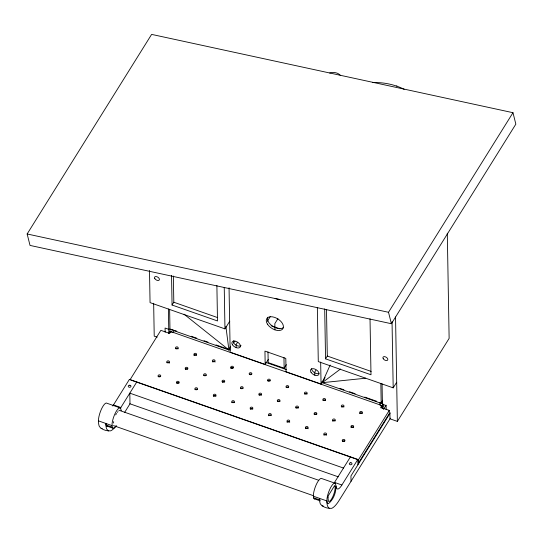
<?xml version="1.0" encoding="UTF-8"?>
<svg xmlns="http://www.w3.org/2000/svg" width="543" height="543" viewBox="0 0 543 543"><rect width="100%" height="100%" fill="white"/><g stroke="black" fill="none" stroke-linecap="round" stroke-linejoin="round"><path stroke-width="0.81" d="M115.971 426.017A27.863 8.023 -70.7 0 1 110.663 430.843C106.876 431.223 101.758 429.757 99.417 426.615A27.863 8.023 -70.7 0 1 98.459 420.866L98.575 418.782A10.874 3.129 -70.7 0 1 102.335 407.331A10.874 3.129 -70.7 0 1 107.052 403.286L120.56 408.024L121.259 410.698M116.351 425.726L114.437 427.932L112.672 428.108L112.17 427.165L112.082 423.52A10.874 3.129 -70.7 0 1 115.842 412.069A10.874 3.129 -70.7 0 1 120.56 408.024M113.568 423.004L113.643 421.639M390.403 418.171L339.11 500.422A27.863 8.023 -70.7 0 1 331.698 508.329C327.911 508.71 322.793 507.243 320.451 504.101A27.863 8.023 -70.7 0 1 319.494 498.352L320.2 500.863L314.058 498.712L313.555 497.768L313.467 494.123A10.874 3.129 -70.7 0 1 317.227 482.673A10.874 3.129 -70.7 0 1 321.945 478.621L335.452 483.358C337.183 490.261 333.972 499.363 328.345 503.707L327.572 503.449L327.062 502.499L326.974 498.854A10.874 3.129 -70.7 0 1 330.735 487.404A10.874 3.129 -70.7 0 1 335.452 483.358M169.626 309.293L169.973 329.309L228.915 349.97L230.639 346.135M382.482 401.277L381.186 403.354L322.243 382.686L330.158 365.039M382.564 400.279L381.186 403.354L380.84 383.338M115.72 414.886L116.507 413.454M372.539 82.556A57.999 47.417 -6.3 0 1 396.695 86.14L396.865 85.848M27.15 233.972L151.619 34.392L512.979 112.7L515.85 124.137L391.381 323.723L30.021 245.416L27.15 233.972L388.516 312.286L391.381 323.723M216.881 285.394L217.499 320.961L172.063 305.03L173.814 302.234L173.353 276.034M112.774 406.028A12.645 3.645 -70.7 0 0 113.48 404.935L129.424 379.367L357.823 459.439L357.918 464.774M130.028 379.774L160.85 330.341L169.45 333.354L170.611 331.488L381.824 405.533L381.844 406.87L381.071 408.112M120.139 408.614A12.645 3.645 -70.7 0 0 120.845 407.521L136.788 381.953M168.642 333.612L169.986 331.461L169.939 328.793M124.7 412.313L129.994 403.816L129.811 393.146L343.475 468.046M149.495 270.455L150.058 302.621L224.965 328.882L229.764 321.184M184.029 314.193L228.915 349.97L230.694 347.12M241.058 345.545A4.758 2.796 31.9 0 1 234.311 343.821L233.653 342.986L234.963 340.889M237.311 342.681L236.144 344.547L236.198 347.663M267.299 321.347L270.299 316.542M277.935 318.66L274.833 323.635L274.941 329.859M229.051 287.776L230.178 352.183L265.174 364.448L268.317 359.412M267.991 351.864L268.181 362.602L284.145 368.195L286.371 364.625M315.897 370.238L314.736 372.098L314.791 375.213M370.021 318.789L370.998 374.772L325.562 358.842L327.307 356.045L326.492 309.469M265.174 364.448L264.943 351.104L285.815 358.428L286.052 371.772L321.049 384.037L325.087 377.561M365.683 378.213L322.243 382.686L324.022 379.842M388.516 312.286L512.979 112.7M381.824 405.533L380.657 407.399L389.256 410.413L389.311 413.528L358.482 462.955L358.428 459.84L389.256 410.413M317.343 307.399L318.286 361.597L393.193 387.858L396.682 382.265M350.459 456.86L334.515 482.422L341.88 485.008L357.823 459.439M382.761 407.8L383.657 406.368L383.623 404.365M383.433 409.47L386.121 405.159M390.308 412.836L350.941 475.967L351.029 481.308M389.908 413.481L389.996 418.823L397.367 421.402L449.129 338.398L447.296 233.212M117.295 412.334L118.041 411.608M322.243 382.686L340.481 369.03M107.399 426.18L106.537 425.956L105.824 423.445A27.863 8.023 -70.7 0 0 106.788 429.201L108.396 430.938M102.199 428.515L101.032 428.352M323.234 506.001L322.067 505.845M329.682 73L331.807 72.518A9.584 7.833 -6.3 0 1 340.515 75.45M314.058 498.712L314.838 498.969M271.161 325.752L279.903 328.82M173.814 302.234L217.655 317.607M327.307 356.045L371.147 371.412M171.412 329.309L173.624 330.083L173.672 332.75M174.425 330.361L176.821 331.203M191.217 336.253L196.817 338.214M204.012 340.732L208.01 342.138M216.005 344.941L230.395 349.984M265.581 362.317L286.371 369.607M321.551 381.939L323.954 382.781M339.945 388.388L343.943 389.793M349.536 391.754L355.136 393.716M364.733 397.082L376.727 401.284M380.663 402.662L382.869 403.435M168.758 329.323L165.072 328.033L165.147 332.201M382.421 404.23L386.107 405.519L386.182 409.687M169.986 331.461L172.932 332.492M382.184 405.852L379.971 405.071L379.924 402.404M157.178 337.196L154.226 336.165L153.655 303.245M130.822 380.052L358.428 459.84M129.818 403.754L338.255 476.829M113.48 404.935L120.845 407.521M118.815 410.196L318.741 480.29M113.48 425.603L313.406 495.698M98.459 420.866L111.967 425.597M313.352 496.2L326.859 500.938A27.863 8.023 -70.7 0 0 327.823 506.687L329.431 508.424M106.028 425.013L112.17 427.165M313.555 497.768L319.698 499.92M106.537 425.956L113.446 428.373M225.895 326.492L228.915 349.97M395.542 316.997L397.367 421.402M392.039 321.741L393.193 387.858M382.068 383.881L382.496 408.397M324.694 308.879L325.562 358.842M320.662 362.079L321.049 384.037M283.955 357.457L284.145 368.195M233.612 340.597L233.653 342.986M224.239 287.383L224.965 328.882M171.547 275.45L172.063 305.03M170.611 331.488L170.631 332.825M168.398 308.974L168.819 333.137M396.702 86.127A58.013 47.431 -6.3 0 1 404.148 89.31M232.438 368.1A57.999 43.84 -1 0 1 231.121 367.686M318.979 373.503A4.758 2.796 31.9 0 1 314.302 372.532A4.758 2.796 31.9 0 1 311.601 368.731M283.494 327.49A9.509 5.593 31.9 0 1 272.81 326.363A9.509 5.593 31.9 0 1 267.665 317.248M279.781 299.397A15.625 9.19 31.9 0 1 275.125 298.521M341.88 485.008A12.645 3.645 -70.7 0 1 337.977 488.992L337.481 488.985A12.645 3.645 -70.7 0 1 336.151 486.033M305.444 428.678A1.357 1.025 -1 0 1 308.132 428.76M351.009 427.606A1.357 1.025 -1 0 1 353.697 427.687M314.166 414.689A1.357 1.025 -1 0 1 316.786 414.513M342.389 441.337A1.357 1.025 -1 0 1 344.737 441.174M323.866 435.14A1.357 1.025 -1 0 1 326.553 435.221M176.808 382.998A1.357 1.025 -1 0 1 178.959 383.059M175.647 348.789A1.357 1.025 -1 0 1 178.152 348.864M158.196 376.767A1.357 1.025 -1 0 1 160.538 376.604M166.918 362.778A1.357 1.025 -1 0 1 169.504 363.111M267.937 380.847A1.357 1.025 -1 0 1 270.088 380.908M259.018 395.06A1.357 1.025 -1 0 1 261.522 395.141M250.296 409.055A1.357 1.025 -1 0 1 252.8 409.13M231.875 402.594A1.357 1.025 -1 0 1 234.379 402.668M240.597 388.605A1.357 1.025 -1 0 1 242.945 388.442M249.515 374.392A1.357 1.025 -1 0 1 251.667 374.453M230.795 368.412A1.357 1.025 -1 0 1 233.246 367.998M222.372 381.919A1.357 1.025 -1 0 1 224.524 381.987M213.453 396.139A1.357 1.025 -1 0 1 215.965 396.214M195.032 389.677A1.357 1.025 -1 0 1 197.38 389.521M203.951 375.464A1.357 1.025 -1 0 1 206.102 375.532M212.374 361.957A1.357 1.025 -1 0 1 215.062 362.038M193.953 355.502A1.357 1.025 -1 0 1 196.573 355.319M185.339 369.233A1.357 1.025 -1 0 1 187.688 369.07M359.731 413.617A1.357 1.025 -1 0 1 362.344 413.433M286.161 387.532A1.357 1.025 -1 0 1 288.666 387.607M287.023 422.223A1.357 1.025 -1 0 1 289.718 422.305M332.587 421.151A1.357 1.025 -1 0 1 335.201 420.968M277.439 401.521A1.357 1.025 -1 0 1 279.944 401.596M268.602 415.768A1.357 1.025 -1 0 1 271.222 415.585M304.582 393.987A1.357 1.025 -1 0 1 307.087 394.062M295.854 407.976A1.357 1.025 -1 0 1 298.365 408.051M323.004 400.442A1.357 1.025 -1 0 1 325.508 400.524M341.418 406.904A1.357 1.025 -1 0 1 343.929 406.978M327.965 497.666L328.434 501.25A8.491 2.443 -70.7 0 0 330.701 500.239L331.644 498.902A8.491 2.443 -70.7 0 0 334.99 486.297L334.617 485.612L328.298 495.745L327.965 497.666M129.858 385.245L129.506 385.231A1.357 1.025 -1 0 0 129.37 387.268L129.723 387.281A1.357 1.025 -1 0 0 129.858 385.245M350.893 462.731L350.54 462.724A1.357 1.025 -1 0 0 350.405 464.754L350.758 464.767A1.357 1.025 -1 0 0 350.893 462.731M383.249 358.733A2.715 1.595 31.9 0 0 387.505 360.226A2.715 1.595 31.9 0 0 385.326 356.812A2.715 1.595 31.9 0 0 383.249 358.733M154.843 278.661A2.715 1.595 31.9 0 0 159.099 280.154A2.715 1.595 31.9 0 0 156.927 276.74A2.715 1.595 31.9 0 0 154.843 278.661M311.044 372.349A4.758 2.796 31.9 0 0 318.483 374.962A4.758 2.796 31.9 0 0 314.682 368.989A4.758 2.796 31.9 0 0 311.044 372.349M232.452 344.798A4.758 2.796 31.9 0 0 239.897 347.411A4.758 2.796 31.9 0 0 236.09 341.438A4.758 2.796 31.9 0 0 232.452 344.798M267.448 324.137A9.509 5.593 31.9 0 0 282.333 329.357A9.509 5.593 31.9 0 0 274.724 317.404A9.509 5.593 31.9 0 0 267.448 324.137M333.022 420.777A1.357 1.025 -1 0 0 335.235 420.16A1.357 1.025 -1 0 0 333.443 419.026A1.357 1.025 -1 0 0 333.022 420.777M305.879 428.312A1.357 1.025 -1 0 0 308.091 427.694A1.357 1.025 -1 0 0 306.3 426.554A1.357 1.025 -1 0 0 305.879 428.312M351.443 427.232A1.357 1.025 -1 0 0 353.656 426.622A1.357 1.025 -1 0 0 351.864 425.481A1.357 1.025 -1 0 0 351.443 427.232M314.601 414.323A1.357 1.025 -1 0 0 316.82 413.705A1.357 1.025 -1 0 0 315.021 412.565A1.357 1.025 -1 0 0 314.601 414.323M185.665 369.118A1.357 1.025 -1 0 0 187.878 368.507A1.357 1.025 -1 0 0 186.086 367.367A1.357 1.025 -1 0 0 185.665 369.118M342.714 441.221A1.357 1.025 -1 0 0 344.934 440.611A1.357 1.025 -1 0 0 343.135 439.47A1.357 1.025 -1 0 0 342.714 441.221M259.344 394.951A1.357 1.025 -1 0 0 261.556 394.333A1.357 1.025 -1 0 0 259.764 393.193A1.357 1.025 -1 0 0 259.344 394.951M232.2 402.478A1.357 1.025 -1 0 0 234.413 401.868A1.357 1.025 -1 0 0 232.621 400.727A1.357 1.025 -1 0 0 232.2 402.478M249.644 374.5A1.357 1.025 -1 0 0 251.864 373.889A1.357 1.025 -1 0 0 250.072 372.749A1.357 1.025 -1 0 0 249.644 374.5M268.066 380.962A1.357 1.025 -1 0 0 270.285 380.344A1.357 1.025 -1 0 0 268.486 379.204A1.357 1.025 -1 0 0 268.066 380.962M250.615 408.94A1.357 1.025 -1 0 0 252.834 408.322A1.357 1.025 -1 0 0 251.042 407.182A1.357 1.025 -1 0 0 250.615 408.94M240.922 388.489A1.357 1.025 -1 0 0 243.142 387.878A1.357 1.025 -1 0 0 241.343 386.738A1.357 1.025 -1 0 0 240.922 388.489M324.293 434.767A1.357 1.025 -1 0 0 326.513 434.149A1.357 1.025 -1 0 0 324.721 433.015A1.357 1.025 -1 0 0 324.293 434.767M176.937 383.107A1.357 1.025 -1 0 0 179.156 382.496A1.357 1.025 -1 0 0 177.364 381.356A1.357 1.025 -1 0 0 176.937 383.107M296.179 407.861A1.357 1.025 -1 0 0 298.399 407.25A1.357 1.025 -1 0 0 296.607 406.11A1.357 1.025 -1 0 0 296.179 407.861M175.966 348.674A1.357 1.025 -1 0 0 178.185 348.056A1.357 1.025 -1 0 0 176.394 346.916A1.357 1.025 -1 0 0 175.966 348.674M158.522 376.652A1.357 1.025 -1 0 0 160.735 376.034A1.357 1.025 -1 0 0 158.943 374.901A1.357 1.025 -1 0 0 158.522 376.652M167.244 362.663A1.357 1.025 -1 0 0 169.464 362.045A1.357 1.025 -1 0 0 167.665 360.912A1.357 1.025 -1 0 0 167.244 362.663M277.765 401.406A1.357 1.025 -1 0 0 279.978 400.788A1.357 1.025 -1 0 0 278.186 399.655A1.357 1.025 -1 0 0 277.765 401.406M269.036 415.395A1.357 1.025 -1 0 0 271.256 414.777A1.357 1.025 -1 0 0 269.457 413.644A1.357 1.025 -1 0 0 269.036 415.395M213.779 396.023A1.357 1.025 -1 0 0 215.999 395.406A1.357 1.025 -1 0 0 214.2 394.272A1.357 1.025 -1 0 0 213.779 396.023M231.23 368.045A1.357 1.025 -1 0 0 233.442 367.428A1.357 1.025 -1 0 0 231.651 366.287A1.357 1.025 -1 0 0 231.23 368.045M222.501 382.034A1.357 1.025 -1 0 0 224.721 381.417A1.357 1.025 -1 0 0 222.929 380.283A1.357 1.025 -1 0 0 222.501 382.034M195.358 389.569A1.357 1.025 -1 0 0 197.577 388.951A1.357 1.025 -1 0 0 195.779 387.811A1.357 1.025 -1 0 0 195.358 389.569M212.808 361.584A1.357 1.025 -1 0 0 215.021 360.973A1.357 1.025 -1 0 0 213.229 359.833A1.357 1.025 -1 0 0 212.808 361.584M204.087 375.58A1.357 1.025 -1 0 0 206.299 374.962A1.357 1.025 -1 0 0 204.507 373.822A1.357 1.025 -1 0 0 204.087 375.58M194.387 355.129A1.357 1.025 -1 0 0 196.607 354.511A1.357 1.025 -1 0 0 194.808 353.378A1.357 1.025 -1 0 0 194.387 355.129M286.487 387.417A1.357 1.025 -1 0 0 288.7 386.799A1.357 1.025 -1 0 0 286.908 385.666A1.357 1.025 -1 0 0 286.487 387.417M304.908 393.872A1.357 1.025 -1 0 0 307.121 393.261A1.357 1.025 -1 0 0 305.329 392.121A1.357 1.025 -1 0 0 304.908 393.872M287.457 421.85A1.357 1.025 -1 0 0 289.67 421.239A1.357 1.025 -1 0 0 287.878 420.099A1.357 1.025 -1 0 0 287.457 421.85M341.744 406.788A1.357 1.025 -1 0 0 343.963 406.171A1.357 1.025 -1 0 0 342.165 405.037A1.357 1.025 -1 0 0 341.744 406.788M323.323 400.334A1.357 1.025 -1 0 0 325.542 399.716A1.357 1.025 -1 0 0 323.75 398.576A1.357 1.025 -1 0 0 323.323 400.334M360.165 413.243A1.357 1.025 -1 0 0 362.378 412.632A1.357 1.025 -1 0 0 360.586 411.492A1.357 1.025 -1 0 0 360.165 413.243"/></g></svg>
